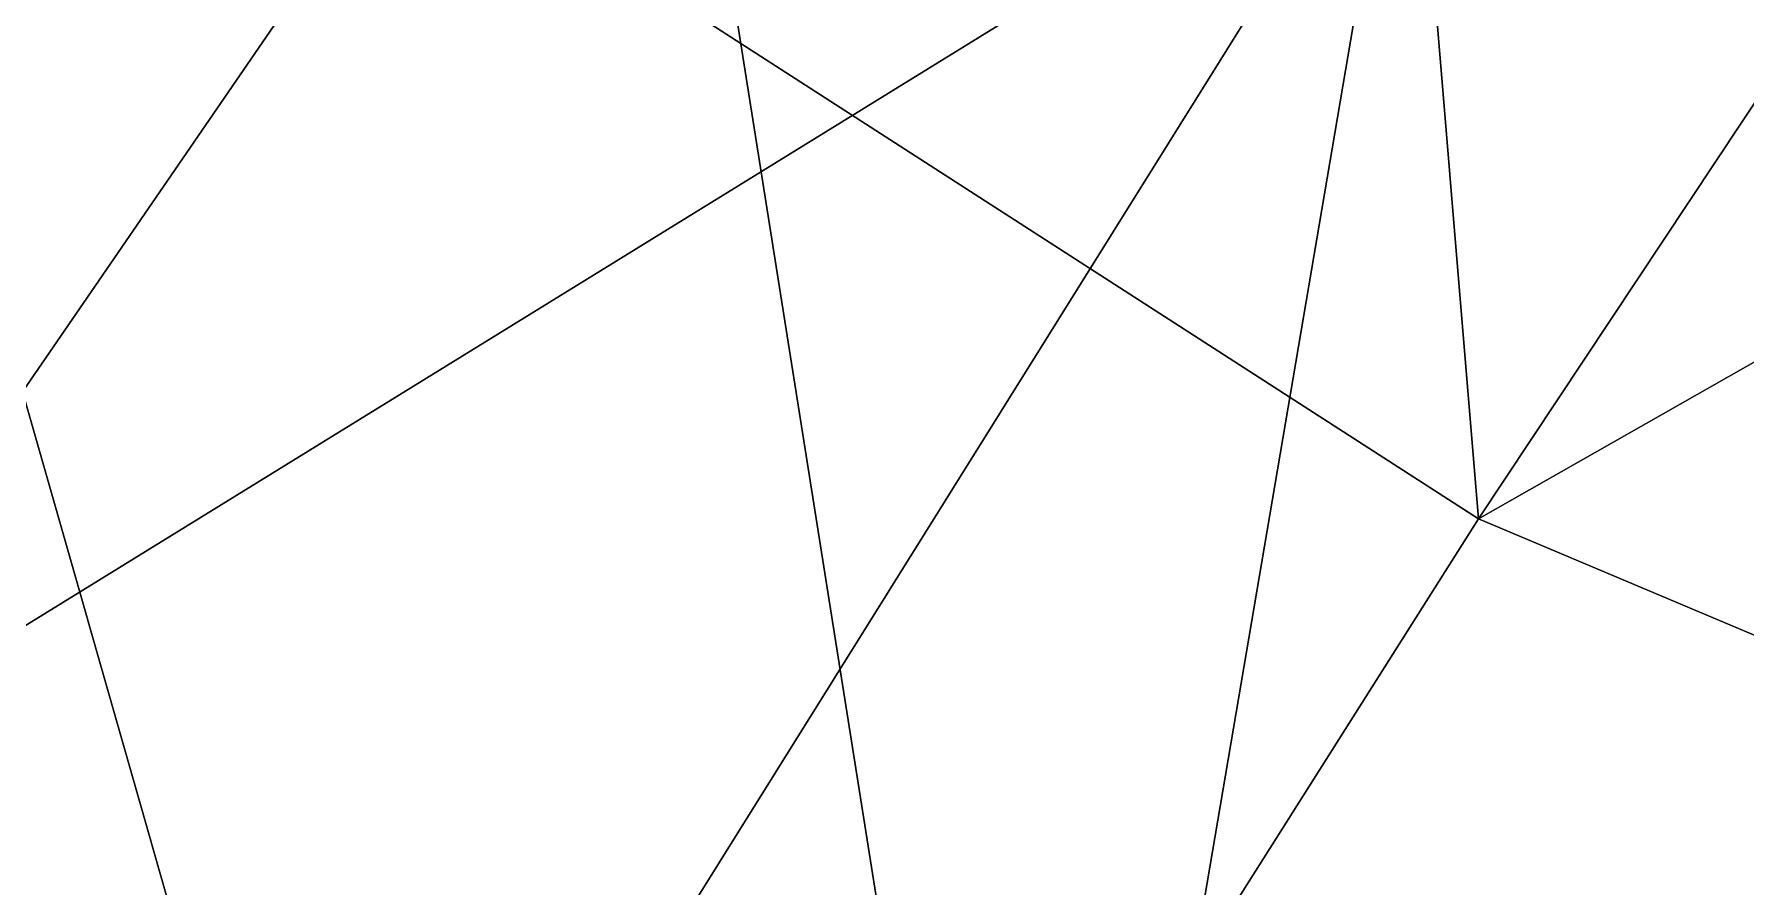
# Model space of a CAD drawing. Header units: metres. Extents: x -219 to 389, y -251 to 301.
# Drawn here: x 74.09 to 121.76, y 161.13 to 184.89 of the extents above; entities that cross this region are included whole.
import ezdxf

# ---------------------------------------------------------------- set-up
doc = ezdxf.new("R2010")
doc.units = ezdxf.units.M

msp = doc.modelspace()

# ---------------------------------------------------------------- linework, layer by layer
at = {"layer": 'Breeder_Leaf', "color": 3}
for points in [[(65.8543, 202.6315, 116.2959), (108.7241, 238.5675, 111.4828), (114.3172, 171.3795, 125.9682)], [(65.8543, 202.6315, 116.2959), (114.3172, 171.3795, 125.9682), (108.7241, 238.5675, 111.4828)], [(114.3172, 171.3795, 125.9682), (108.7241, 238.5675, 111.4828), (148.8247, 223.4039, 109.0351)], [(114.3172, 171.3795, 125.9682), (148.8247, 223.4039, 109.0351), (108.7241, 238.5675, 111.4828)], [(148.8247, 223.4039, 109.0351), (172.1824, 204.3112, 137.9653), (114.3172, 171.3795, 125.9682)], [(148.8247, 223.4039, 109.0351), (114.3172, 171.3795, 125.9682), (172.1824, 204.3112, 137.9653)], [(114.3172, 171.3795, 125.9682), (172.1824, 204.3112, 137.9653), (157.5885, 153.1152, 153.5168)], [(114.3172, 171.3795, 125.9682), (157.5885, 153.1152, 153.5168), (172.1824, 204.3112, 137.9653)], [(34.6198, 160.434, 120.7623), (65.8543, 202.6315, 116.2959), (87.06319, 128.2992, 136.5122)], [(34.6198, 160.434, 120.7623), (87.06319, 128.2992, 136.5122), (65.8543, 202.6315, 116.2959)], [(87.06319, 128.2992, 136.5122), (65.8543, 202.6315, 116.2959), (114.3172, 171.3795, 125.9682)], [(87.06319, 128.2992, 136.5122), (114.3172, 171.3795, 125.9682), (65.8543, 202.6315, 116.2959)], [(91.265, 200.4314, 157.1218), (49.1684, 139.0952, 138.5596), (45.3418, 190.2482, 129.6943)], [(91.265, 200.4314, 157.1218), (45.3418, 190.2482, 129.6943), (49.1684, 139.0952, 138.5596)], [(49.1684, 139.0952, 138.5596), (91.265, 200.4314, 157.1218), (99.5993, 147.8604, 160.175)], [(49.1684, 139.0952, 138.5596), (99.5993, 147.8604, 160.175), (91.265, 200.4314, 157.1218)], [(60.02477, 159.8766, 242.3153), (111.9802, 191.9617, 228.6958), (90.05869, 156.8103, 248.4344)], [(60.02477, 159.8766, 242.3153), (90.05869, 156.8103, 248.4344), (111.9802, 191.9617, 228.6958)], [(111.9802, 191.9617, 228.6958), (103.7856, 143.7781, 271.6883), (90.05869, 156.8103, 248.4344)], [(111.9802, 191.9617, 228.6958), (90.05869, 156.8103, 248.4344), (103.7856, 143.7781, 271.6883)], [(157.5885, 153.1152, 153.5168), (87.06319, 128.2992, 136.5122), (114.3172, 171.3795, 125.9682)], [(157.5885, 153.1152, 153.5168), (114.3172, 171.3795, 125.9682), (87.06319, 128.2992, 136.5122)]]:
    msp.add_3dface(points, dxfattribs=at)

doc.saveas('drawing.dxf')
